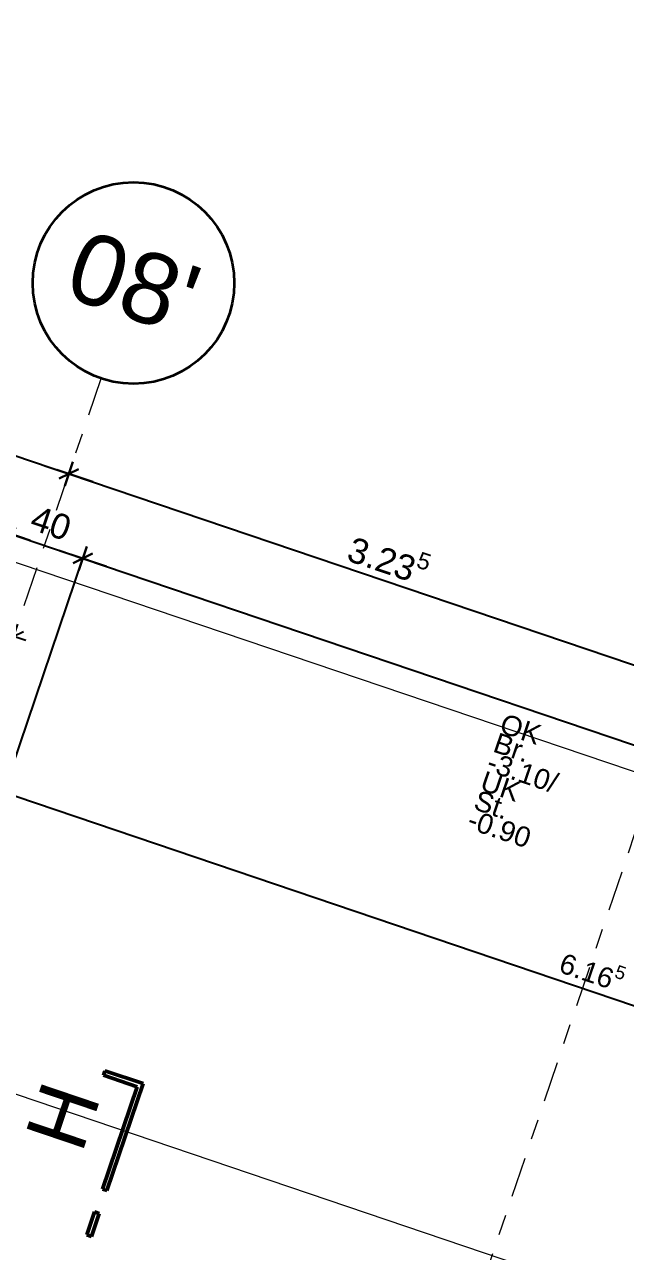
# Model space of a CAD drawing. Header units: metres. Extents: x 229537.2 to 229577.8, y 178146.1 to 178182.9.
# Drawn here: x 229567.85 to 229570.83, y 178171.34 to 178177.43 of the extents above; entities that cross this region are included whole.
import ezdxf

# ---------------------------------------------------------------- set-up
doc = ezdxf.new("R2010")
doc.units = ezdxf.units.M
doc.header["$PDMODE"] = 65
doc.linetypes.add('AUSGEZOGEN', pattern=[0])
doc.linetypes.add('PHANTOM2_S8', pattern=[0.3, 0.2, -0.05, 0, -0.05])
for name, color, linetype, lineweight in [('TB_639', 7, 'AUSGEZOGEN', 25), ('TB_643', 7, 'AUSGEZOGEN', 25), ('TB_649', 7, 'AUSGEZOGEN', 25)]:
    doc.layers.add(name, color=color, linetype=linetype, lineweight=lineweight)
doc.styles.add('ARIAL', font='arial.ttf')
doc.dimstyles.new('DIMSTYLE_13', dxfattribs={"dimtxt": 0.1, "dimasz": 0.125, "dimexe": 0, "dimexo": 0, "dimgap": 0.05, "dimtad": 2, "dimdec": 3, "dimrnd": 0.005, "dimzin": 4, "dimdsep": 46, "dimtxsty": 'ARIAL', "dimblk1": 'ALL_ML_STRICH', "dimblk2": 'ALL_ML_STRICH', "dimsah": 1, "dimcen": 0, "dimclrd": 7, "dimclre": 7, "dimclrt": 7, "dimadec": 0, "dimazin": 0, "dimtfac": 1, "dimtdec": 0, "dimtix": 1, "dimtmove": 2, "dimatfit": 3, "dimfxl": 0, "dimtzin": 0, "dimlwd": 0, "dimlwe": 25, "dimarcsym": 0})
doc.dimstyles.new('DIMSTYLE_3', dxfattribs={"dimtxt": 0.125, "dimasz": 0.125, "dimexe": 0, "dimexo": 0, "dimgap": 0.0625, "dimtad": 2, "dimdec": 3, "dimrnd": 0.005, "dimzin": 4, "dimdsep": 46, "dimtxsty": 'ARIAL', "dimblk1": 'ALL_ML_STRICH', "dimblk2": 'ALL_ML_STRICH', "dimsah": 1, "dimcen": 0, "dimclrd": 7, "dimclre": 7, "dimclrt": 7, "dimadec": 0, "dimazin": 0, "dimtfac": 1, "dimtdec": 0, "dimtix": 1, "dimtmove": 2, "dimatfit": 3, "dimfxl": 0, "dimtzin": 0, "dimlwd": 0, "dimlwe": 25, "dimarcsym": 0})
doc.dimstyles.new('DIMSTYLE_5', dxfattribs={"dimtxt": 0.125, "dimasz": 0.125, "dimexe": 0, "dimexo": 0, "dimgap": 0.0625, "dimtad": 2, "dimdec": 1, "dimlfac": 100, "dimrnd": 0.5, "dimzin": 4, "dimdsep": 46, "dimtxsty": 'ARIAL', "dimblk1": 'ALL_ML_STRICH', "dimblk2": 'ALL_ML_STRICH', "dimsah": 1, "dimcen": 0, "dimclrd": 7, "dimclre": 7, "dimclrt": 7, "dimadec": 0, "dimazin": 0, "dimtfac": 1, "dimtdec": 0, "dimtix": 1, "dimtmove": 2, "dimatfit": 3, "dimfxl": 0, "dimtvp": 1.2, "dimtzin": 0, "dimlwd": 0, "dimlwe": 25, "dimarcsym": 0})

# ---------------------------------------------------------------- blocks, each defined once
blk = doc.blocks.new('ALL_ML_STRICH')
at = {"color": 0, "linetype": 'ByBlock', "lineweight": -2}
for p, q in [((0, -0.5), (0, 0.5)), ((-1, 0), (0.5, 0)), ((-0.3, -0.3), (0.3, 0.3))]:
    blk.add_line(p, q, dxfattribs=at)
blk = doc.blocks.new('*D53')
at = {"layer": 'DEFPOINTS', "color": 7, "linetype": 'AUSGEZOGEN', "lineweight": 25, "transparency": 16777216}
for p in [(2661632.6705, 1209495.4763), (2661632.5848, 1209495.2231), (2661638.7379, 1209493.2321)]:
    blk.add_point(p, dxfattribs=at)
at = {"layer": 'TB_649', "color": 7, "linetype": 'AUSGEZOGEN', "lineweight": -2, "transparency": 16777216}
for p, q in [((2661632.6705, 1209495.4763), (2661632.6705, 1209495.4763)), ((2661632.6705, 1209495.4763), (2661638.7956, 1209493.4025)), ((2661638.7956, 1209493.4025), (2661638.7956, 1209493.4025))]:
    blk.add_line(p, q, dxfattribs=at)
at = {"layer": 'TB_649', "color": 7, "linetype": 'AUSGEZOGEN', "lineweight": 25, "transparency": 16777216, "xscale": 0.125, "yscale": 0.125, "zscale": 0.125}
for p, rotation in [((2661632.6705, 1209495.4763), 161.2952432351559), ((2661638.7956, 1209493.4025), 341.295243235156)]:
    blk.add_blockref('ALL_ML_STRICH', p, dxfattribs=dict(at, rotation=rotation))
at = {"layer": 'TB_649', "color": 7, "linetype": 'AUSGEZOGEN', "lineweight": 25, "transparency": 16777216, "insert": (2661635.7904, 1209494.541), "char_height": 0.125, "width": 0.625, "attachment_point": 5, "rotation": 341.29524, "style": 'ARIAL'}
blk.add_mtext('\\A1;{\\A1;{6.46\\H0.082500;\\S5^ ;}}', dxfattribs=at)
blk = doc.blocks.new('*D54')
at = {"layer": 'DEFPOINTS', "color": 7, "linetype": 'AUSGEZOGEN', "lineweight": 25, "transparency": 16777216}
for p in [(2661638.7956, 1209493.4025), (2661638.7379, 1209493.2321), (2661641.7397, 1209492.0159)]:
    blk.add_point(p, dxfattribs=at)
at = {"layer": 'TB_649', "color": 7, "linetype": 'AUSGEZOGEN', "lineweight": -2, "transparency": 16777216}
for p, q in [((2661638.7956, 1209493.4025), (2661638.7956, 1209493.4025)), ((2661638.7956, 1209493.4025), (2661641.8582, 1209492.3656)), ((2661641.8582, 1209492.3656), (2661641.8582, 1209492.3656))]:
    blk.add_line(p, q, dxfattribs=at)
at = {"layer": 'TB_649', "color": 7, "linetype": 'AUSGEZOGEN', "lineweight": 25, "transparency": 16777216, "xscale": 0.125, "yscale": 0.125, "zscale": 0.125}
for p, rotation in [((2661638.7956, 1209493.4025), 161.2952432351559), ((2661641.8582, 1209492.3656), 341.295243235156)]:
    blk.add_blockref('ALL_ML_STRICH', p, dxfattribs=dict(at, rotation=rotation))
at = {"layer": 'TB_649', "color": 7, "linetype": 'AUSGEZOGEN', "lineweight": 25, "transparency": 16777216, "insert": (2661640.3843, 1209492.9857), "char_height": 0.125, "width": 0.625, "attachment_point": 5, "rotation": 341.29524, "style": 'ARIAL'}
blk.add_mtext('\\A1;{\\A1;{3.23\\H0.082500;\\S5^ ;}}', dxfattribs=at)
blk = doc.blocks.new('*D163')
at = {"layer": 'DEFPOINTS', "color": 7, "linetype": 'AUSGEZOGEN', "lineweight": 25, "transparency": 16777216}
for p in [(2661638.4859, 1209493.1115), (2661637.0508, 1209488.8729), (2661637.4362, 1209488.7639)]:
    blk.add_point(p, dxfattribs=at)
at = {"layer": 'TB_649', "color": 7, "linetype": 'AUSGEZOGEN', "lineweight": -2, "transparency": 16777216}
for p, q in [((2661637.4837, 1209490.1515), (2661638.4859, 1209493.1115)), ((2661638.4859, 1209493.1115), (2661638.8648, 1209492.9832)), ((2661637.8626, 1209490.0232), (2661638.8648, 1209492.9832))]:
    blk.add_line(p, q, dxfattribs=at)
at = {"layer": 'TB_649', "color": 7, "linetype": 'AUSGEZOGEN', "lineweight": 25, "transparency": 16777216, "xscale": 0.125, "yscale": 0.125, "zscale": 0.125}
for p, rotation in [((2661638.4859, 1209493.1115), 161.2952432270984), ((2661638.8648, 1209492.9832), 341.2952432270984)]:
    blk.add_blockref('ALL_ML_STRICH', p, dxfattribs=dict(at, rotation=rotation))
at = {"layer": 'TB_649', "color": 7, "linetype": 'AUSGEZOGEN', "lineweight": 25, "transparency": 16777216, "insert": (2661638.7069, 1209493.1576), "char_height": 0.125, "width": 0.5, "attachment_point": 5, "rotation": 341.29524, "style": 'ARIAL'}
blk.add_mtext('\\A1;{\\A1;{40\\H0.082500;\\S^ ;}}', dxfattribs=at)
blk = doc.blocks.new('*D164')
at = {"layer": 'DEFPOINTS', "color": 7, "linetype": 'AUSGEZOGEN', "lineweight": 25, "transparency": 16777216}
for p in [(2661638.8648, 1209492.9832), (2661637.4362, 1209488.7639), (2661643.1984, 1209486.8653)]:
    blk.add_point(p, dxfattribs=at)
at = {"layer": 'TB_649', "color": 7, "linetype": 'AUSGEZOGEN', "lineweight": -2, "transparency": 16777216}
for p, q in [((2661637.8626, 1209490.0232), (2661638.8648, 1209492.9832)), ((2661638.8648, 1209492.9832), (2661644.611, 1209491.0377)), ((2661643.6089, 1209488.0777), (2661644.611, 1209491.0377))]:
    blk.add_line(p, q, dxfattribs=at)
at = {"layer": 'TB_649', "color": 7, "linetype": 'AUSGEZOGEN', "lineweight": 25, "transparency": 16777216, "xscale": 0.125, "yscale": 0.125, "zscale": 0.125}
for p, rotation in [((2661638.8648, 1209492.9832), 161.2952432270984), ((2661644.611, 1209491.0377), 341.2952432270984)]:
    blk.add_blockref('ALL_ML_STRICH', p, dxfattribs=dict(at, rotation=rotation))
at = {"layer": 'TB_649', "color": 7, "linetype": 'AUSGEZOGEN', "lineweight": 25, "transparency": 16777216, "insert": (2661640.9585, 1209492.2159), "char_height": 0.1, "width": 0.005, "attachment_point": 1, "rotation": 341.29524, "line_spacing_factor": 0.60241, "style": 'ARIAL'}
blk.add_mtext('OK Br. -3.10/ UK St. -0.90', dxfattribs=at)
at = {"layer": 'TB_649', "color": 7, "linetype": 'AUSGEZOGEN', "lineweight": 25, "transparency": 16777216, "insert": (2661641.7953, 1209492.112), "char_height": 0.125, "width": 0.625, "attachment_point": 5, "rotation": 341.29524, "style": 'ARIAL'}
blk.add_mtext('\\A1;{\\A1;{6.06\\H0.082500;\\S5^ ;}}', dxfattribs=at)
blk = doc.blocks.new('*D174')
at = {"layer": 'DEFPOINTS', "color": 7, "linetype": 'AUSGEZOGEN', "lineweight": 25, "transparency": 16777216}
for p in [(2661635.9025, 1209493.4847), (2661635.7843, 1209493.1355), (2661638.3899, 1209492.2041)]:
    blk.add_point(p, dxfattribs=at)
at = {"layer": 'TB_649', "color": 7, "linetype": 'AUSGEZOGEN', "lineweight": -2, "transparency": 16777216}
for p, q in [((2661635.9025, 1209493.4847), (2661635.9025, 1209493.4847)), ((2661635.9025, 1209493.4847), (2661638.523, 1209492.5974)), ((2661638.523, 1209492.5974), (2661638.523, 1209492.5974))]:
    blk.add_line(p, q, dxfattribs=at)
at = {"layer": 'TB_649', "color": 7, "linetype": 'AUSGEZOGEN', "lineweight": 25, "transparency": 16777216, "xscale": 0.125, "yscale": 0.125, "zscale": 0.125}
for p, rotation in [((2661635.9025, 1209493.4847), 161.2952432230188), ((2661638.523, 1209492.5974), 341.2952432230189)]:
    blk.add_blockref('ALL_ML_STRICH', p, dxfattribs=dict(at, rotation=rotation))
at = {"layer": 'TB_649', "color": 7, "linetype": 'AUSGEZOGEN', "lineweight": 25, "transparency": 16777216, "insert": (2661637.2701, 1209493.1426), "char_height": 0.125, "width": 0.625, "attachment_point": 5, "rotation": 341.29524, "style": 'ARIAL'}
blk.add_mtext('\\A1;{\\A1;{2.76\\H0.082500;\\S5^ ;}}', dxfattribs=at)
blk = doc.blocks.new('*D195')
at = {"layer": 'DEFPOINTS', "color": 7, "linetype": 'AUSGEZOGEN', "lineweight": 25, "transparency": 16777216}
for p in [(2661638.4246, 1209491.8389), (2661637.4354, 1209488.9175), (2661643.2714, 1209486.925)]:
    blk.add_point(p, dxfattribs=at)
at = {"layer": 'TB_649', "color": 7, "linetype": 'AUSGEZOGEN', "lineweight": -2, "transparency": 16777216}
for p, q in [((2661637.8153, 1209490.0393), (2661638.4246, 1209491.8389)), ((2661638.4246, 1209491.8389), (2661644.2655, 1209489.8613)), ((2661643.6562, 1209488.0617), (2661644.2655, 1209489.8613))]:
    blk.add_line(p, q, dxfattribs=at)
at = {"layer": 'TB_649', "color": 7, "linetype": 'AUSGEZOGEN', "lineweight": 25, "transparency": 16777216, "xscale": 0.125, "yscale": 0.125, "zscale": 0.125}
for p, rotation in [((2661638.4246, 1209491.8389), 161.2952432330918), ((2661644.2655, 1209489.8613), 341.2952432330918)]:
    blk.add_blockref('ALL_ML_STRICH', p, dxfattribs=dict(at, rotation=rotation))
at = {"layer": 'TB_649', "color": 7, "linetype": 'AUSGEZOGEN', "lineweight": 25, "transparency": 16777216, "insert": (2661641.3942, 1209490.9409), "char_height": 0.1, "width": 0.5, "attachment_point": 5, "rotation": 341.29524, "style": 'ARIAL'}
blk.add_mtext('\\A1;{\\A1;{6.16\\H0.066000;\\S5^ ;}}', dxfattribs=at)
blk = doc.blocks.new('No_Georef')
at = {"layer": 'TB_639', "color": 191, "linetype": 'AUSGEZOGEN', "lineweight": 13, "transparency": 33554687}
blk.add_line((2661618.0879, 1209497.2463), (2661645.381, 1209488.0056), dxfattribs=at)
at = {"layer": 'TB_643', "color": 191, "linetype": 'AUSGEZOGEN', "lineweight": 13, "transparency": 33554687}
blk.add_line((2661616.5217, 1209500.416), (2661648.5507, 1209489.5718), dxfattribs=at)
at = {"layer": 'TB_643', "color": 7, "linetype": 'PHANTOM2_S8', "lineweight": 18, "transparency": 33554687}
for p, q in [((2661630.076, 1209467.6486), (2661638.956, 1209493.8761)), ((2661633.1385, 1209466.6117), (2661642.0185, 1209492.8392))]:
    blk.add_line(p, q, dxfattribs=at)
at = {"layer": 'TB_643', "color": 7, "linetype": 'AUSGEZOGEN', "lineweight": 35, "transparency": 33554687}
blk.add_circle((2661639.1163, 1209494.3497), 0.5, dxfattribs=at)
at = {"layer": 'TB_649', "color": 7, "linetype": 'AUSGEZOGEN', "lineweight": 50, "transparency": 33554687}
for p, q in [((2661638.9749, 1209490.4405), (2661638.9672, 1209490.4178)), ((2661638.9672, 1209490.4178), (2661639.1339, 1209490.3613)), ((2661638.9749, 1209490.4405), (2661639.1643, 1209490.3764)), ((2661639.1339, 1209490.3613), (2661638.962, 1209489.8536)), ((2661639.1643, 1209490.3764), (2661638.9847, 1209489.8459)), ((2661638.962, 1209489.8536), (2661638.9847, 1209489.8459)), ((2661638.9235, 1209489.74), (2661638.885, 1209489.6263)), ((2661638.9462, 1209489.7323), (2661638.9235, 1209489.74)), ((2661638.9462, 1209489.7323), (2661638.9077, 1209489.6186)), ((2661638.885, 1209489.6263), (2661638.9077, 1209489.6186))]:
    blk.add_line(p, q, dxfattribs=at)
at = {"layer": 'TB_643', "color": 7, "linetype": 'AUSGEZOGEN', "lineweight": 50, "transparency": 33554687, "insert": (2661639.1163, 1209494.3497), "char_height": 0.35, "width": 0.816603, "attachment_point": 5, "rotation": 341.29524, "style": 'ARIAL'}
blk.add_mtext("\\W1.00;08'", dxfattribs=at)
at = {"layer": 'TB_649', "color": 7, "linetype": 'AUSGEZOGEN', "lineweight": 50, "transparency": 33554687, "insert": (2661638.8596, 1209490.0247), "char_height": 0.3, "width": 0.454071, "attachment_point": 7, "rotation": 71.29524, "style": 'ARIAL'}
blk.add_mtext('\\W0.99;H', dxfattribs=at)
at = {"layer": 'TB_649', "color": 7, "linetype": 'AUSGEZOGEN', "lineweight": 25, "transparency": 33554687}
for base, p1, p2, dimstyle, picture, middle in [((2661638.7956, 1209493.4025), (2661632.6705, 1209495.4763), (2661638.7956, 1209493.4025), 'DIMSTYLE_3', '*D53', (2661635.7904, 1209494.541)), ((2661638.523, 1209492.5974), (2661635.9025, 1209493.4847), (2661638.523, 1209492.5974), 'DIMSTYLE_3', '*D174', (2661637.2701, 1209493.1426)), ((2661641.8582, 1209492.3656), (2661638.7956, 1209493.4025), (2661641.8582, 1209492.3656), 'DIMSTYLE_3', '*D54', (2661640.3843, 1209492.9857)), ((2661638.8648, 1209492.9832), (2661637.4837, 1209490.1515), (2661637.8626, 1209490.0232), 'DIMSTYLE_5', '*D163', (2661638.7069, 1209493.1576)), ((2661644.2655, 1209489.8613), (2661637.8153, 1209490.0393), (2661643.6562, 1209488.0617), 'DIMSTYLE_13', '*D195', (2661641.3942, 1209490.9409))]:
    dim = blk.add_linear_dim(base=base, p1=p1, p2=p2, angle=341.29524, dimstyle=dimstyle, override={"dimpost": '<>', "dimclrd": 7, "dimclre": 7, "dimclrt": 7, "dimlwd": 0, "dimlwe": 25}, dxfattribs=at)
    dim.commit()
    dim.dimension.update_dxf_attribs({"geometry": picture, "text_midpoint": middle, "dimtype": 128})
dim = blk.add_linear_dim(base=(2661644.611, 1209491.0377), p1=(2661637.8626, 1209490.0232), p2=(2661643.6089, 1209488.0777), angle=341.29524, text='<>\\XOK Br. -3.10/ UK St. -0.90', dimstyle='DIMSTYLE_3', override={"dimpost": '<>', "dimclrd": 7, "dimclre": 7, "dimclrt": 7, "dimlwd": 0, "dimlwe": 25}, dxfattribs=at)
dim.commit()
dim.dimension.update_dxf_attribs({"geometry": '*D164', "text_midpoint": (2661641.7953, 1209492.112), "dimtype": 128})

msp = doc.modelspace()

# ---------------------------------------------------------------- block references
msp.add_blockref('No_Georef', (-2432070.7256, -1031318.2063))

doc.saveas('drawing.dxf')
